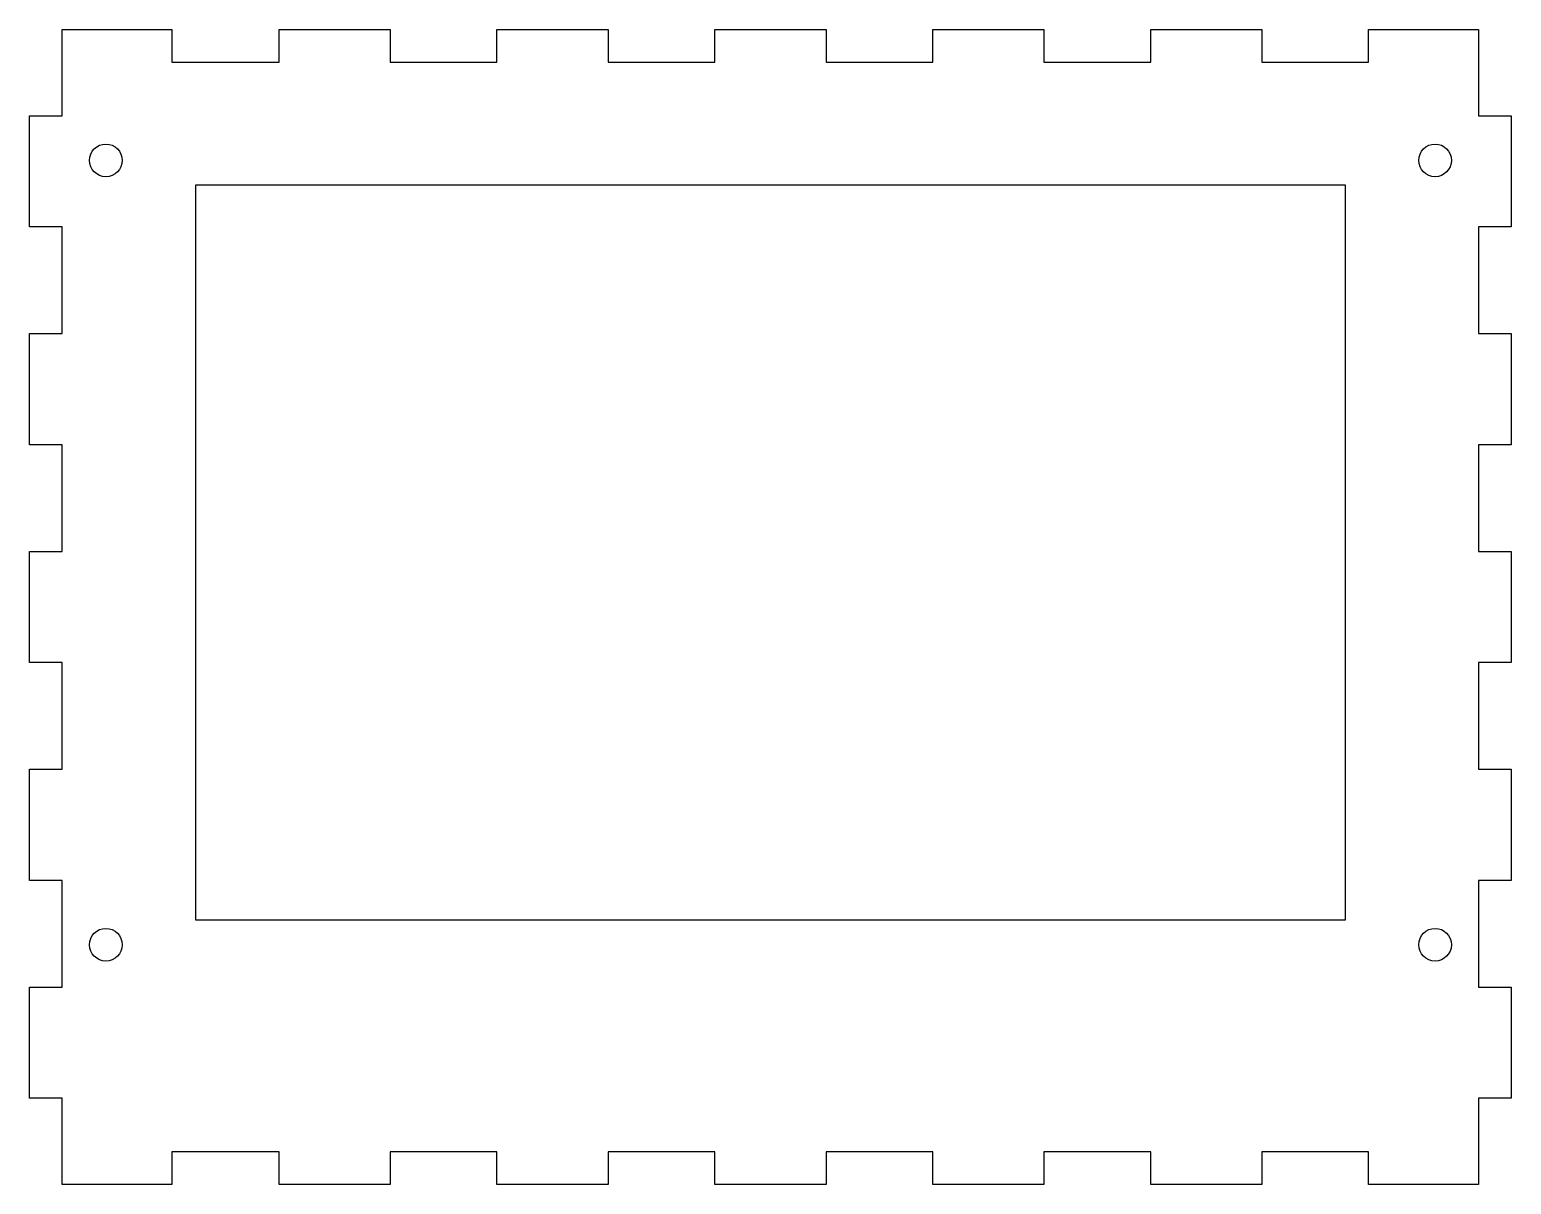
# Model space of a CAD drawing. Header units: millimetres. Extents: x 3028 to 3164, y 1476 to 1582.
import ezdxf

# ---------------------------------------------------------------- set-up
doc = ezdxf.new("R2010")
doc.units = ezdxf.units.MM

msp = doc.modelspace()

# ---------------------------------------------------------------- linework, layer by layer
for points in [[(3160.54, 1479.17), (3160.54, 1476.17), (3150.44, 1476.17), (3150.44, 1479.17), (3140.64, 1479.17), (3140.64, 1476.17), (3130.44, 1476.17), (3130.44, 1479.17), (3120.64, 1479.17), (3120.64, 1476.17), (3110.44, 1476.17), (3110.44, 1479.17), (3100.64, 1479.17), (3100.64, 1476.17), (3090.44, 1476.17), (3090.44, 1479.17), (3080.64, 1479.17), (3080.64, 1476.17), (3070.44, 1476.17), (3070.44, 1479.17), (3060.64, 1479.17), (3060.64, 1476.17), (3050.44, 1476.17), (3050.44, 1479.17), (3040.59, 1479.17), (3040.59, 1476.17), (3030.54, 1476.17), (3030.54, 1479.17), (3030.54, 1484.07), (3027.54, 1484.07), (3027.54, 1494.27), (3030.54, 1494.27), (3030.54, 1504.07), (3027.54, 1504.07), (3027.54, 1514.27), (3030.54, 1514.27), (3030.54, 1524.07), (3027.54, 1524.07), (3027.54, 1534.27), (3030.54, 1534.27), (3030.54, 1544.07), (3027.54, 1544.07), (3027.54, 1554.27), (3030.54, 1554.27), (3030.54, 1564.07), (3027.54, 1564.07), (3027.54, 1574.27), (3030.54, 1574.27), (3030.54, 1579.17), (3030.54, 1582.17), (3040.59, 1582.17), (3040.59, 1579.17), (3050.44, 1579.17), (3050.44, 1582.17), (3060.64, 1582.17), (3060.64, 1579.17), (3070.44, 1579.17), (3070.44, 1582.17), (3080.64, 1582.17), (3080.64, 1579.17), (3090.44, 1579.17), (3090.44, 1582.17), (3100.64, 1582.17), (3100.64, 1579.17), (3110.44, 1579.17), (3110.44, 1582.17), (3120.64, 1582.17), (3120.64, 1579.17), (3130.44, 1579.17), (3130.44, 1582.17), (3140.64, 1582.17), (3140.64, 1579.17), (3150.44, 1579.17), (3150.44, 1582.17), (3160.54, 1582.17), (3160.54, 1579.17)], [(3160.54, 1579.17), (3160.54, 1574.27), (3163.54, 1574.27), (3163.54, 1564.07), (3160.54, 1564.07), (3160.54, 1554.27), (3163.54, 1554.27), (3163.54, 1544.07), (3160.54, 1544.07), (3160.54, 1534.27), (3163.54, 1534.27), (3163.54, 1524.07), (3160.54, 1524.07), (3160.54, 1514.27), (3163.54, 1514.27), (3163.54, 1504.07), (3160.54, 1504.07), (3160.54, 1494.27), (3163.54, 1494.27), (3163.54, 1484.07), (3160.54, 1484.07), (3160.54, 1479.17)]]:
    msp.add_lwpolyline(points)
msp.add_lwpolyline([(3148.29, 1500.42), (3042.79, 1500.42), (3042.79, 1567.92), (3148.29, 1567.92)], close=True)
for centre in [(3034.54, 1570.17), (3156.54, 1570.17), (3034.54, 1498.17), (3156.54, 1498.17)]:
    msp.add_circle(centre, 1.5)

doc.saveas('drawing.dxf')
